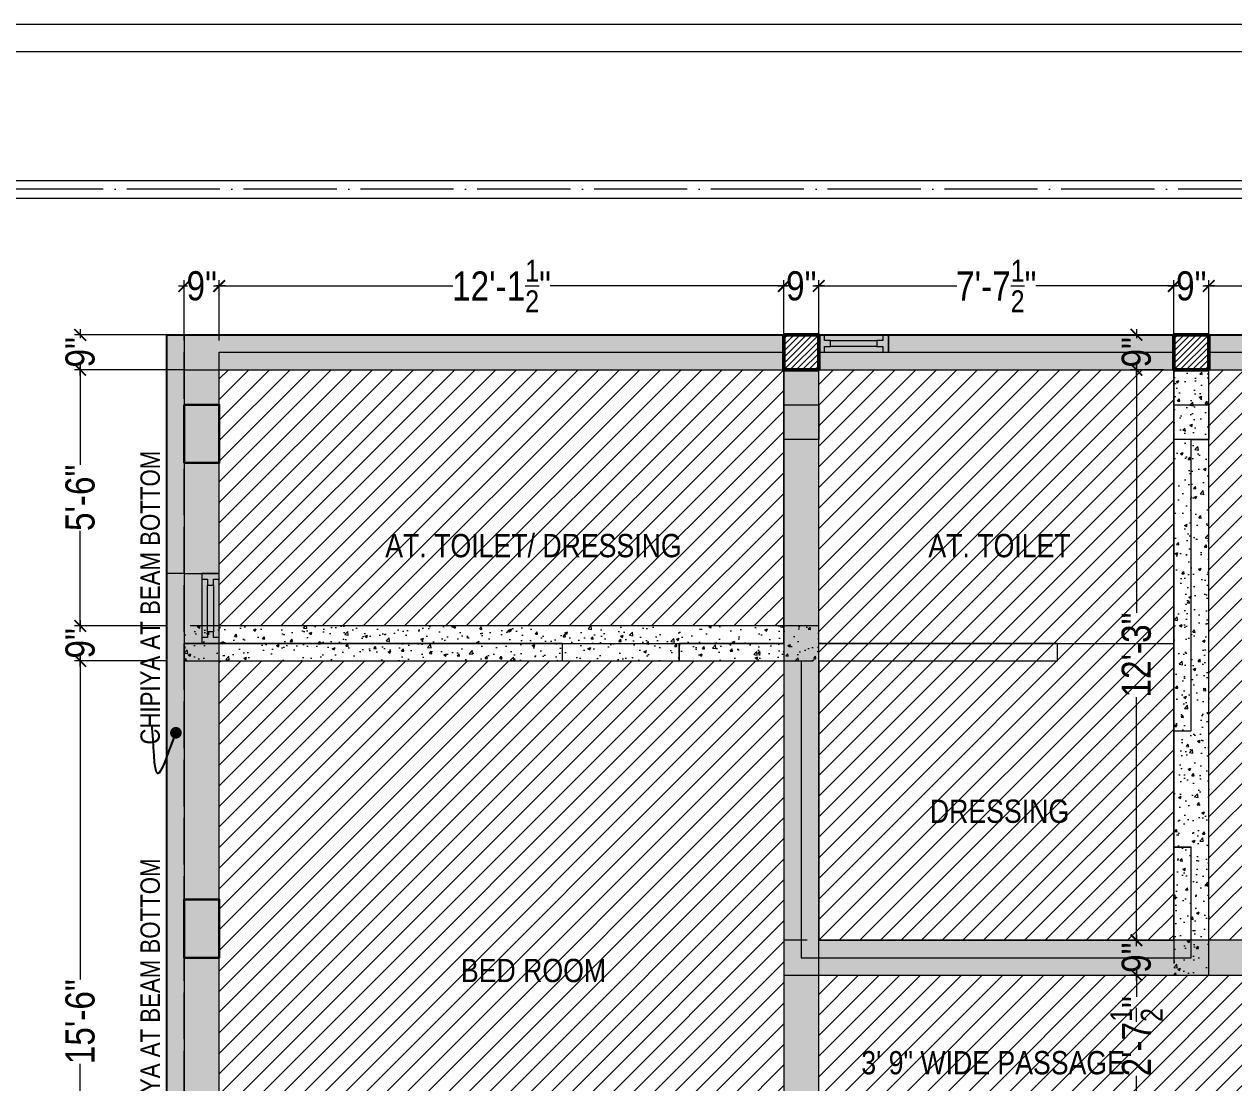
# Model space of a CAD drawing. Header units: millimetres. Extents: x 56222 to 162971, y -175692 to -121287.
# Drawn here: x 158260.8 to 158572.5, y -175070 to -174797.3 of the extents above; entities that cross this region are included whole.
import ezdxf

# ---------------------------------------------------------------- set-up
doc = ezdxf.new("R2010")
doc.units = ezdxf.units.MM
doc.header["$MEASUREMENT"] = 0
doc.header["$PDMODE"] = 35
doc.linetypes.add('ACAD_ISO02W100', pattern=[15, 12, -3])
doc.linetypes.add('ACAD_ISO04W100', pattern=[30, 24, -3, 0, -3])
doc.layers.get('Defpoints').update_dxf_attribs({"color": 220})
for name, color, linetype, lineweight in [('COLUMN', 1, 'Continuous', 30), ('COLUMN ( F C )', 6, 'Continuous', 50), ('COLUMN ( F C ) ~HATCH', 6, 'Continuous', 9), ('FIRST FLOOR', 7, 'Continuous', 9), ('FIRST FLOOR ( DW_RAIL )', 7, 'Continuous', 9), ('FIRST FLOOR ( TEXT )', 7, 'Continuous', 9), ('FIRST FLOOR_( PLine )_', 251, 'Continuous', 30), ('GROUND FLOOR', 7, 'Continuous', 9), ('X_SHEET', 7, 'Continuous', 9), ('XX~SLAB ( BEAM )~ ( DIM )', 7, 'Continuous', 9), ('XX~SLAB ( HATCH )', 7, 'Continuous', 9), ('XX~STR BEAM', 5, 'ACAD_ISO02W100', 9)]:
    doc.layers.add(name, color=color, linetype=linetype, lineweight=lineweight)
doc.layers.add('XX~SLAB ( BEAM )~ ( HATCH )', color=1, linetype='Continuous', lineweight=9, plot=False)
doc.layers.add('XX~SLAB ( HATCH )~ PLINE', color=251, linetype='Continuous', lineweight=9, plot=False)
doc.layers.add('XX~SLAB ( PLINE )', color=251, linetype='Continuous', plot=False)
doc.styles.add('Cn_BT_7½', font='swissc.ttf', dxfattribs={"height": 7.5})
doc.styles.add('KATHA', font='swissc.ttf')
doc.dimstyles.new('Cn_BT_7½', dxfattribs={"dimtxt": 9, "dimasz": 3, "dimexe": 1.5, "dimexo": 0, "dimgap": 0.09, "dimtad": 0, "dimdec": 3, "dimzin": 3, "dimdsep": 46, "dimlunit": 4, "dimtxsty": 'Cn_BT_7½', "dimblk": 'ARCHTICK', "dimcen": 0.09, "dimdle": 1.5, "dimclrd": 251, "dimclre": 251, "dimclrt": 14, "dimadec": 0, "dimazin": 0, "dimtfac": 0.75, "dimtdec": 3, "dimtofl": 0, "dimtmove": 0, "dimatfit": 3, "dimfxl": 0, "dimtolj": 1, "dimtzin": 0, "dimlwd": 15, "dimlwe": 15, "dimarcsym": 0})

# ---------------------------------------------------------------- blocks, each defined once
blk = doc.blocks.new('_ArchTick')
at = {"color": 0, "linetype": 'ByBlock', "const_width": 0.15}
blk.add_lwpolyline([(-0.5, -0.5), (0.5, 0.5)], dxfattribs=at)
blk = doc.blocks.new('*D348')
at = {"layer": 'Defpoints', "color": 0, "transparency": 16777216}
for p in [(158297.57, -174877.31), (158275.25, -174886.31), (158297.57, -174886.31)]:
    blk.add_point(p, dxfattribs=at)
at = {"layer": 'XX~SLAB ( BEAM )~ ( DIM )', "color": 251, "lineweight": 15, "transparency": 16777216}
for p, q in [((158275.25, -174875.81), (158275.25, -174878.15)), ((158297.57, -174877.31), (158273.75, -174877.31)), ((158297.57, -174886.31), (158273.75, -174886.31)), ((158275.25, -174887.81), (158275.25, -174885.46))]:
    blk.add_line(p, q, dxfattribs=at)
at = {"layer": 'XX~SLAB ( BEAM )~ ( DIM )', "color": 251, "lineweight": 15, "transparency": 16777216, "xscale": 3, "yscale": 3, "zscale": 3}
for p, rotation in [((158275.25, -174877.31), 90), ((158275.25, -174886.31), 270)]:
    blk.add_blockref('_ArchTick', p, dxfattribs=dict(at, rotation=rotation))
at = {"layer": 'XX~SLAB ( BEAM )~ ( DIM )', "color": 14, "transparency": 16777216, "insert": (158275.25, -174881.81), "char_height": 7.5, "attachment_point": 5, "rotation": 90, "style": 'Cn_BT_7½'}
blk.add_mtext('\\A1;9"', dxfattribs=at)
blk = doc.blocks.new('*D347')
at = {"layer": 'Defpoints', "color": 0, "transparency": 16777216}
for p in [(158302.07, -174886.31), (158275.25, -174952.31), (158297.57, -174952.31)]:
    blk.add_point(p, dxfattribs=at)
at = {"layer": 'XX~SLAB ( BEAM )~ ( DIM )', "color": 251, "lineweight": 15, "transparency": 16777216}
for p, q in [((158275.25, -174884.81), (158275.25, -174910.77)), ((158302.07, -174886.31), (158273.75, -174886.31)), ((158275.25, -174953.81), (158275.25, -174927.84)), ((158297.57, -174952.31), (158273.75, -174952.31))]:
    blk.add_line(p, q, dxfattribs=at)
at = {"layer": 'XX~SLAB ( BEAM )~ ( DIM )', "color": 251, "lineweight": 15, "transparency": 16777216, "xscale": 3, "yscale": 3, "zscale": 3}
for p, rotation in [((158275.25, -174886.31), 90), ((158275.25, -174952.31), 270)]:
    blk.add_blockref('_ArchTick', p, dxfattribs=dict(at, rotation=rotation))
at = {"layer": 'XX~SLAB ( BEAM )~ ( DIM )', "color": 14, "transparency": 16777216, "insert": (158275.25, -174919.31), "char_height": 7.5, "attachment_point": 5, "rotation": 90, "style": 'Cn_BT_7½'}
blk.add_mtext('\\A1;5\'-6"', dxfattribs=at)
blk = doc.blocks.new('*D346')
at = {"layer": 'Defpoints', "color": 0, "transparency": 16777216}
for p in [(158297.57, -174952.31), (158275.25, -174961.31), (158297.57, -174961.31)]:
    blk.add_point(p, dxfattribs=at)
at = {"layer": 'XX~SLAB ( BEAM )~ ( DIM )', "color": 251, "lineweight": 15, "transparency": 16777216}
for p, q in [((158297.57, -174952.31), (158273.75, -174952.31)), ((158275.25, -174950.81), (158275.25, -174953.15)), ((158297.57, -174961.31), (158273.75, -174961.31)), ((158275.25, -174962.81), (158275.25, -174960.46))]:
    blk.add_line(p, q, dxfattribs=at)
at = {"layer": 'XX~SLAB ( BEAM )~ ( DIM )', "color": 251, "lineweight": 15, "transparency": 16777216, "xscale": 3, "yscale": 3, "zscale": 3}
for p, rotation in [((158275.25, -174952.31), 90), ((158275.25, -174961.31), 270)]:
    blk.add_blockref('_ArchTick', p, dxfattribs=dict(at, rotation=rotation))
at = {"layer": 'XX~SLAB ( BEAM )~ ( DIM )', "color": 14, "transparency": 16777216, "insert": (158275.25, -174956.81), "char_height": 7.5, "attachment_point": 5, "rotation": 90, "style": 'Cn_BT_7½'}
blk.add_mtext('\\A1;9"', dxfattribs=at)
blk = doc.blocks.new('*D345')
at = {"layer": 'Defpoints', "color": 0, "transparency": 16777216}
for p in [(158297.57, -174961.31), (158275.25, -175147.31), (158297.57, -175147.31)]:
    blk.add_point(p, dxfattribs=at)
at = {"layer": 'XX~SLAB ( BEAM )~ ( DIM )', "color": 251, "lineweight": 15, "transparency": 16777216}
for p, q in [((158275.25, -174959.81), (158275.25, -175043.45)), ((158297.57, -174961.31), (158273.75, -174961.31)), ((158275.25, -175148.81), (158275.25, -175065.17)), ((158297.57, -175147.31), (158273.75, -175147.31))]:
    blk.add_line(p, q, dxfattribs=at)
at = {"layer": 'XX~SLAB ( BEAM )~ ( DIM )', "color": 251, "lineweight": 15, "transparency": 16777216, "xscale": 3, "yscale": 3, "zscale": 3}
for p, rotation in [((158275.25, -174961.31), 90), ((158275.25, -175147.31), 270)]:
    blk.add_blockref('_ArchTick', p, dxfattribs=dict(at, rotation=rotation))
at = {"layer": 'XX~SLAB ( BEAM )~ ( DIM )', "color": 14, "transparency": 16777216, "insert": (158275.25, -175054.31), "char_height": 7.5, "attachment_point": 5, "rotation": 90, "style": 'Cn_BT_7½'}
blk.add_mtext('\\A1;15\'-6"', dxfattribs=at)
blk = doc.blocks.new('*D341')
at = {"layer": 'Defpoints', "color": 0, "transparency": 16777216}
for p in [(158311.07, -174864.72), (158302.07, -174877.31), (158311.07, -174877.31)]:
    blk.add_point(p, dxfattribs=at)
at = {"layer": 'XX~SLAB ( BEAM )~ ( DIM )', "color": 251, "lineweight": 15, "transparency": 16777216}
for p, q in [((158302.07, -174877.31), (158302.07, -174863.22)), ((158311.07, -174877.31), (158311.07, -174863.22)), ((158300.57, -174864.72), (158302.91, -174864.72)), ((158312.57, -174864.72), (158310.22, -174864.72))]:
    blk.add_line(p, q, dxfattribs=at)
at = {"layer": 'XX~SLAB ( BEAM )~ ( DIM )', "color": 251, "lineweight": 15, "transparency": 16777216, "xscale": 3, "yscale": 3, "zscale": 3, "rotation": 180}
blk.add_blockref('_ArchTick', (158302.07, -174864.72), dxfattribs=at)
at = {"layer": 'XX~SLAB ( BEAM )~ ( DIM )', "color": 251, "lineweight": 15, "transparency": 16777216, "xscale": 3, "yscale": 3, "zscale": 3}
blk.add_blockref('_ArchTick', (158311.07, -174864.72), dxfattribs=at)
at = {"layer": 'XX~SLAB ( BEAM )~ ( DIM )', "color": 14, "transparency": 16777216, "insert": (158306.57, -174864.72), "char_height": 7.5, "attachment_point": 5, "style": 'Cn_BT_7½'}
blk.add_mtext('\\A1;9"', dxfattribs=at)
blk = doc.blocks.new('*D340')
at = {"layer": 'Defpoints', "color": 0, "transparency": 16777216}
for p in [(158456.57, -174864.72), (158311.07, -174877.31), (158456.57, -174877.31)]:
    blk.add_point(p, dxfattribs=at)
at = {"layer": 'XX~SLAB ( BEAM )~ ( DIM )', "color": 251, "lineweight": 15, "transparency": 16777216}
for p, q in [((158311.07, -174877.31), (158311.07, -174863.22)), ((158456.57, -174877.31), (158456.57, -174863.22)), ((158309.57, -174864.72), (158371.28, -174864.72)), ((158458.07, -174864.72), (158396.35, -174864.72))]:
    blk.add_line(p, q, dxfattribs=at)
at = {"layer": 'XX~SLAB ( BEAM )~ ( DIM )', "color": 251, "lineweight": 15, "transparency": 16777216, "xscale": 3, "yscale": 3, "zscale": 3, "rotation": 180}
blk.add_blockref('_ArchTick', (158311.07, -174864.72), dxfattribs=at)
at = {"layer": 'XX~SLAB ( BEAM )~ ( DIM )', "color": 251, "lineweight": 15, "transparency": 16777216, "xscale": 3, "yscale": 3, "zscale": 3}
blk.add_blockref('_ArchTick', (158456.57, -174864.72), dxfattribs=at)
at = {"layer": 'XX~SLAB ( BEAM )~ ( DIM )', "color": 14, "transparency": 16777216, "insert": (158383.82, -174864.72), "char_height": 7.5, "attachment_point": 5, "style": 'Cn_BT_7½'}
blk.add_mtext('\\A1;12\'-1{\\H0.750000x;\\S1/2;}"', dxfattribs=at)
blk = doc.blocks.new('*D339')
at = {"layer": 'Defpoints', "color": 0, "transparency": 16777216}
for p in [(158465.57, -174864.72), (158456.57, -174877.31), (158465.57, -174877.31)]:
    blk.add_point(p, dxfattribs=at)
at = {"layer": 'XX~SLAB ( BEAM )~ ( DIM )', "color": 251, "lineweight": 15, "transparency": 16777216}
for p, q in [((158456.57, -174877.31), (158456.57, -174863.22)), ((158465.57, -174877.31), (158465.57, -174863.22)), ((158455.07, -174864.72), (158457.41, -174864.72)), ((158467.07, -174864.72), (158464.72, -174864.72))]:
    blk.add_line(p, q, dxfattribs=at)
at = {"layer": 'XX~SLAB ( BEAM )~ ( DIM )', "color": 251, "lineweight": 15, "transparency": 16777216, "xscale": 3, "yscale": 3, "zscale": 3, "rotation": 180}
blk.add_blockref('_ArchTick', (158456.57, -174864.72), dxfattribs=at)
at = {"layer": 'XX~SLAB ( BEAM )~ ( DIM )', "color": 251, "lineweight": 15, "transparency": 16777216, "xscale": 3, "yscale": 3, "zscale": 3}
blk.add_blockref('_ArchTick', (158465.57, -174864.72), dxfattribs=at)
at = {"layer": 'XX~SLAB ( BEAM )~ ( DIM )', "color": 14, "transparency": 16777216, "insert": (158461.07, -174864.72), "char_height": 7.5, "attachment_point": 5, "style": 'Cn_BT_7½'}
blk.add_mtext('\\A1;9"', dxfattribs=at)
blk = doc.blocks.new('*D338')
at = {"layer": 'Defpoints', "color": 0, "transparency": 16777216}
for p in [(158557.07, -174864.72), (158465.57, -174877.31), (158557.07, -174877.31)]:
    blk.add_point(p, dxfattribs=at)
at = {"layer": 'XX~SLAB ( BEAM )~ ( DIM )', "color": 251, "lineweight": 15, "transparency": 16777216}
for p, q in [((158465.57, -174877.31), (158465.57, -174863.22)), ((158557.07, -174877.31), (158557.07, -174863.22)), ((158464.07, -174864.72), (158501.12, -174864.72)), ((158558.57, -174864.72), (158521.52, -174864.72))]:
    blk.add_line(p, q, dxfattribs=at)
at = {"layer": 'XX~SLAB ( BEAM )~ ( DIM )', "color": 251, "lineweight": 15, "transparency": 16777216, "xscale": 3, "yscale": 3, "zscale": 3, "rotation": 180}
blk.add_blockref('_ArchTick', (158465.57, -174864.72), dxfattribs=at)
at = {"layer": 'XX~SLAB ( BEAM )~ ( DIM )', "color": 251, "lineweight": 15, "transparency": 16777216, "xscale": 3, "yscale": 3, "zscale": 3}
blk.add_blockref('_ArchTick', (158557.07, -174864.72), dxfattribs=at)
at = {"layer": 'XX~SLAB ( BEAM )~ ( DIM )', "color": 14, "transparency": 16777216, "insert": (158511.32, -174864.72), "char_height": 7.5, "attachment_point": 5, "style": 'Cn_BT_7½'}
blk.add_mtext('\\A1;7\'-7{\\H0.750000x;\\S1/2;}"', dxfattribs=at)
blk = doc.blocks.new('*D337')
at = {"layer": 'Defpoints', "color": 0, "transparency": 16777216}
for p in [(158566.07, -174864.72), (158557.07, -174877.31), (158566.07, -174877.31)]:
    blk.add_point(p, dxfattribs=at)
at = {"layer": 'XX~SLAB ( BEAM )~ ( DIM )', "color": 251, "lineweight": 15, "transparency": 16777216}
for p, q in [((158557.07, -174877.31), (158557.07, -174863.22)), ((158566.07, -174877.31), (158566.07, -174863.22)), ((158555.57, -174864.72), (158557.91, -174864.72)), ((158567.57, -174864.72), (158565.22, -174864.72))]:
    blk.add_line(p, q, dxfattribs=at)
at = {"layer": 'XX~SLAB ( BEAM )~ ( DIM )', "color": 251, "lineweight": 15, "transparency": 16777216, "xscale": 3, "yscale": 3, "zscale": 3, "rotation": 180}
blk.add_blockref('_ArchTick', (158557.07, -174864.72), dxfattribs=at)
at = {"layer": 'XX~SLAB ( BEAM )~ ( DIM )', "color": 251, "lineweight": 15, "transparency": 16777216, "xscale": 3, "yscale": 3, "zscale": 3}
blk.add_blockref('_ArchTick', (158566.07, -174864.72), dxfattribs=at)
at = {"layer": 'XX~SLAB ( BEAM )~ ( DIM )', "color": 14, "transparency": 16777216, "insert": (158561.57, -174864.72), "char_height": 7.5, "attachment_point": 5, "style": 'Cn_BT_7½'}
blk.add_mtext('\\A1;9"', dxfattribs=at)
blk = doc.blocks.new('*D336')
at = {"layer": 'Defpoints', "color": 0, "transparency": 16777216}
for p in [(158693.57, -174864.72), (158566.07, -174877.31), (158693.57, -174877.31)]:
    blk.add_point(p, dxfattribs=at)
at = {"layer": 'XX~SLAB ( BEAM )~ ( DIM )', "color": 251, "lineweight": 15, "transparency": 16777216}
for p, q in [((158566.07, -174877.31), (158566.07, -174863.22)), ((158693.57, -174877.31), (158693.57, -174863.22)), ((158564.57, -174864.72), (158617.28, -174864.72)), ((158695.07, -174864.72), (158642.35, -174864.72))]:
    blk.add_line(p, q, dxfattribs=at)
at = {"layer": 'XX~SLAB ( BEAM )~ ( DIM )', "color": 251, "lineweight": 15, "transparency": 16777216, "xscale": 3, "yscale": 3, "zscale": 3, "rotation": 180}
blk.add_blockref('_ArchTick', (158566.07, -174864.72), dxfattribs=at)
at = {"layer": 'XX~SLAB ( BEAM )~ ( DIM )', "color": 251, "lineweight": 15, "transparency": 16777216, "xscale": 3, "yscale": 3, "zscale": 3}
blk.add_blockref('_ArchTick', (158693.57, -174864.72), dxfattribs=at)
at = {"layer": 'XX~SLAB ( BEAM )~ ( DIM )', "color": 14, "transparency": 16777216, "insert": (158629.82, -174864.72), "char_height": 7.5, "attachment_point": 5, "style": 'Cn_BT_7½'}
blk.add_mtext('\\A1;10\'-7{\\H0.750000x;\\S1/2;}"', dxfattribs=at)
blk = doc.blocks.new('*D320')
at = {"layer": 'Defpoints', "color": 0, "transparency": 16777216}
for p in [(158554.48, -174877.31), (158547.44, -174886.31), (158554.48, -174886.31)]:
    blk.add_point(p, dxfattribs=at)
at = {"layer": 'XX~SLAB ( BEAM )~ ( DIM )', "color": 251, "lineweight": 15, "transparency": 16777216}
for p, q in [((158547.44, -174875.81), (158547.44, -174878.15)), ((158554.48, -174877.31), (158545.94, -174877.31)), ((158554.48, -174886.31), (158545.94, -174886.31)), ((158547.44, -174887.81), (158547.44, -174885.46))]:
    blk.add_line(p, q, dxfattribs=at)
at = {"layer": 'XX~SLAB ( BEAM )~ ( DIM )', "color": 251, "lineweight": 15, "transparency": 16777216, "xscale": 3, "yscale": 3, "zscale": 3}
for p, rotation in [((158547.44, -174877.31), 90), ((158547.44, -174886.31), 270)]:
    blk.add_blockref('_ArchTick', p, dxfattribs=dict(at, rotation=rotation))
at = {"layer": 'XX~SLAB ( BEAM )~ ( DIM )', "color": 14, "transparency": 16777216, "insert": (158547.44, -174881.81), "char_height": 7.5, "attachment_point": 5, "rotation": 90, "style": 'Cn_BT_7½'}
blk.add_mtext('\\A1;9"', dxfattribs=at)
blk = doc.blocks.new('*D319')
at = {"layer": 'Defpoints', "color": 0, "transparency": 16777216}
for p in [(158554.48, -174886.31), (158547.44, -175033.31), (158550.71, -175033.31)]:
    blk.add_point(p, dxfattribs=at)
at = {"layer": 'XX~SLAB ( BEAM )~ ( DIM )', "color": 251, "lineweight": 15, "transparency": 16777216}
for p, q in [((158547.44, -174884.81), (158547.44, -174948.95)), ((158554.48, -174886.31), (158545.94, -174886.31)), ((158547.44, -175034.81), (158547.44, -174970.67)), ((158550.71, -175033.31), (158545.94, -175033.31))]:
    blk.add_line(p, q, dxfattribs=at)
at = {"layer": 'XX~SLAB ( BEAM )~ ( DIM )', "color": 251, "lineweight": 15, "transparency": 16777216, "xscale": 3, "yscale": 3, "zscale": 3}
for p, rotation in [((158547.44, -174886.31), 90), ((158547.44, -175033.31), 270)]:
    blk.add_blockref('_ArchTick', p, dxfattribs=dict(at, rotation=rotation))
at = {"layer": 'XX~SLAB ( BEAM )~ ( DIM )', "color": 14, "transparency": 16777216, "insert": (158547.44, -174959.81), "char_height": 7.5, "attachment_point": 5, "rotation": 90, "style": 'Cn_BT_7½'}
blk.add_mtext('\\A1;12\'-3"', dxfattribs=at)
blk = doc.blocks.new('*D318')
at = {"layer": 'Defpoints', "color": 0, "transparency": 16777216}
for p in [(158550.71, -175033.31), (158547.44, -175042.31), (158550.71, -175042.31)]:
    blk.add_point(p, dxfattribs=at)
at = {"layer": 'XX~SLAB ( BEAM )~ ( DIM )', "color": 251, "lineweight": 15, "transparency": 16777216}
for p, q in [((158550.71, -175033.31), (158545.94, -175033.31)), ((158547.44, -175031.81), (158547.44, -175034.15)), ((158550.71, -175042.31), (158545.94, -175042.31)), ((158547.44, -175043.81), (158547.44, -175041.46))]:
    blk.add_line(p, q, dxfattribs=at)
at = {"layer": 'XX~SLAB ( BEAM )~ ( DIM )', "color": 251, "lineweight": 15, "transparency": 16777216, "xscale": 3, "yscale": 3, "zscale": 3}
for p, rotation in [((158547.44, -175033.31), 90), ((158547.44, -175042.31), 270)]:
    blk.add_blockref('_ArchTick', p, dxfattribs=dict(at, rotation=rotation))
at = {"layer": 'XX~SLAB ( BEAM )~ ( DIM )', "color": 14, "transparency": 16777216, "insert": (158547.44, -175037.81), "char_height": 7.5, "attachment_point": 5, "rotation": 90, "style": 'Cn_BT_7½'}
blk.add_mtext('\\A1;9"', dxfattribs=at)
blk = doc.blocks.new('*D317')
at = {"layer": 'Defpoints', "color": 0, "transparency": 16777216}
for p in [(158550.71, -175042.31), (158547.44, -175073.81), (158550.71, -175073.81)]:
    blk.add_point(p, dxfattribs=at)
at = {"layer": 'XX~SLAB ( BEAM )~ ( DIM )', "color": 251, "lineweight": 15, "transparency": 16777216}
for p, q in [((158547.44, -175040.81), (158547.44, -175047.87)), ((158550.71, -175042.31), (158545.94, -175042.31)), ((158547.44, -175075.31), (158547.44, -175068.24)), ((158550.71, -175073.81), (158545.94, -175073.81))]:
    blk.add_line(p, q, dxfattribs=at)
at = {"layer": 'XX~SLAB ( BEAM )~ ( DIM )', "color": 251, "lineweight": 15, "transparency": 16777216, "xscale": 3, "yscale": 3, "zscale": 3}
for p, rotation in [((158547.44, -175042.31), 90), ((158547.44, -175073.81), 270)]:
    blk.add_blockref('_ArchTick', p, dxfattribs=dict(at, rotation=rotation))
at = {"layer": 'XX~SLAB ( BEAM )~ ( DIM )', "color": 14, "transparency": 16777216, "insert": (158547.44, -175058.06), "char_height": 7.5, "attachment_point": 5, "rotation": 90, "style": 'Cn_BT_7½'}
blk.add_mtext('\\A1;2\'-7{\\H0.750000x;\\S1/2;}"', dxfattribs=at)

msp = doc.modelspace()

# ---------------------------------------------------------------- hatches: boundary and pattern name
at = {"layer": 'COLUMN ( F C ) ~HATCH'}
h = msp.add_hatch(dxfattribs=at)
h.set_pattern_fill('ANSI31', color=256, scale=9, style=0)
h.set_pattern_definition([(45, (158456.567, -174886.3053), (-0.7955, 0.7955), [])])
h.paths.add_polyline_path([(158456.56697, -174877.30534), (158465.56697, -174877.30534), (158465.56697, -174886.30534), (158456.56697, -174886.30534)])
h = msp.add_hatch(dxfattribs=at)
h.set_pattern_fill('ANSI31', color=256, scale=9, style=0)
h.set_pattern_definition([(45, (158557.067, -174886.3053), (-0.7955, 0.7955), [])])
h.paths.add_polyline_path([(158557.06697, -174877.30534), (158566.06697, -174877.30534), (158566.06697, -174886.30534), (158557.06697, -174886.30534)])
at = {"layer": 'XX~SLAB ( BEAM )~ ( HATCH )'}
h = msp.add_hatch(dxfattribs=at)
h.set_pattern_fill('AR-CONC', color=5, style=0)
h.set_pattern_definition([(50, (158297.567, -175223.8053), (7.1726, -0.62752), [0.75, -8.25]), (355, (158297.567, -175223.805), (-1.38751, 7.52192), [0.6, -6.6]), (100.4514, (158298.165, -175223.8576), (5.7851, 6.8944), [0.6374, -7.01142]), (46.1842, (158297.567, -175221.805), (10.6724, -1.6552), [1.125, -12.375]), (96.6356, (158298.456, -175221.943), (9.34663, 9.74118), [0.9561, -10.51713]), (351.1842, (158297.567, -175221.805), (9.34662, 9.7412), [0.9, -9.9]), (21, (158298.567, -175222.3053), (5.96907, -4.02619), [0.75, -8.25]), (326, (158298.567, -175222.305), (2.43315, 7.2515), [0.6, -6.6]), (71.4514, (158299.0644, -175222.641), (8.40223, 3.2253), [0.6374, -7.01142]), (37.5, (158297.567, -175223.8053), (0.121599, 3.328939), [0, -6.52, 0, -6.7, 0, -6.625]), (7.5, (158297.567, -175223.8053), (2.630695, 3.944117), [0, -3.82, 0, -6.37, 0, -2.525]), (327.5, (158295.337, -175223.8053), (5.338224, -0.225549), [0, -2.5, 0, -7.8, 0, -10.35]), (317.5, (158294.337, -175223.8053), (5.83186, 1.00105), [0, -3.25, 0, -5.18, 0, -7.35])])
h.paths.add_polyline_path([(158297.56697, -175223.80534), (158302.06697, -175223.80534), (158302.06697, -174877.30534), (158297.56697, -174877.30534)])
h = msp.add_hatch(dxfattribs=at)
h.set_pattern_fill('AR-CONC', color=256, style=0)
h.set_pattern_definition([(50, (158302.067, -175223.8053), (7.1726, -0.62752), [0.75, -8.25]), (355, (158302.067, -175223.805), (-1.38751, 7.52192), [0.6, -6.6]), (100.4514, (158302.665, -175223.8576), (5.7851, 6.8944), [0.6374, -7.01142]), (46.1842, (158302.067, -175221.805), (10.6724, -1.6552), [1.125, -12.375]), (96.6356, (158302.956, -175221.943), (9.34663, 9.74118), [0.9561, -10.51713]), (351.1842, (158302.067, -175221.805), (9.34662, 9.7412), [0.9, -9.9]), (21, (158303.067, -175222.3053), (5.96907, -4.02619), [0.75, -8.25]), (326, (158303.067, -175222.305), (2.43315, 7.2515), [0.6, -6.6]), (71.4514, (158303.5644, -175222.641), (8.40223, 3.2253), [0.6374, -7.01142]), (37.5, (158302.067, -175223.8053), (0.121599, 3.328939), [0, -6.52, 0, -6.7, 0, -6.625]), (7.5, (158302.067, -175223.8053), (2.630695, 3.944117), [0, -3.82, 0, -6.37, 0, -2.525]), (327.5, (158299.837, -175223.8053), (5.338224, -0.225549), [0, -2.5, 0, -7.8, 0, -10.35]), (317.5, (158298.837, -175223.8053), (5.83186, 1.00105), [0, -3.25, 0, -5.18, 0, -7.35])])
h.paths.add_polyline_path([(158302.06697, -175223.80534), (158311.06697, -175223.80534), (158311.06697, -174877.30534), (158302.06697, -174877.30534)])
h = msp.add_hatch(dxfattribs=at)
h.set_pattern_fill('AR-CONC', color=256, style=0)
h.set_pattern_definition([(50, (158302.067, -174886.3053), (7.1726, -0.62752), [0.75, -8.25]), (355, (158302.067, -174886.305), (-1.38751, 7.52192), [0.6, -6.6]), (100.4514, (158302.665, -174886.3576), (5.78509, 6.8944), [0.6374, -7.01142]), (46.1842, (158302.067, -174884.305), (10.67241, -1.65519), [1.125, -12.375]), (96.6356, (158302.956, -174884.443), (9.34663, 9.74118), [0.9561, -10.51713]), (351.1842, (158302.067, -174884.305), (9.34662, 9.7412), [0.9, -9.9]), (21, (158303.067, -174884.8053), (5.96907, -4.02619), [0.75, -8.25]), (326, (158303.067, -174884.805), (2.43315, 7.2515), [0.6, -6.6]), (71.4514, (158303.5644, -174885.141), (8.40223, 3.2253), [0.6374, -7.01142]), (37.5, (158302.067, -174886.3053), (0.121599, 3.328939), [0, -6.52, 0, -6.7, 0, -6.625]), (7.5, (158302.067, -174886.3053), (2.630695, 3.944117), [0, -3.82, 0, -6.37, 0, -2.525]), (327.5, (158299.837, -174886.3053), (5.338224, -0.225549), [0, -2.5, 0, -7.8, 0, -10.35]), (317.5, (158298.837, -174886.3053), (5.83186, 1.00105), [0, -3.25, 0, -5.18, 0, -7.35])])
h.paths.add_polyline_path([(158302.06697, -174877.30534), (158302.06697, -174886.30534), (158702.56695, -174886.30534), (158702.56695, -174877.30534)])
h.paths.add_polyline_path([(158456.56697, -174877.30534), (158465.56697, -174877.30534), (158465.56697, -174886.30534), (158456.56697, -174886.30534)])
h.paths.add_polyline_path([(158557.06697, -174877.30534), (158566.06697, -174877.30534), (158566.06697, -174886.30534), (158557.06697, -174886.30534)])
h = msp.add_hatch(dxfattribs=at)
h.set_pattern_fill('AR-CONC', color=256, style=0)
h.set_pattern_definition([(50, (158456.567, -175223.8053), (7.1726, -0.62752), [0.75, -8.25]), (355, (158456.567, -175223.805), (-1.38751, 7.52192), [0.6, -6.6]), (100.4514, (158457.165, -175223.8576), (5.7851, 6.8944), [0.6374, -7.01142]), (46.1842, (158456.567, -175221.805), (10.6724, -1.6552), [1.125, -12.375]), (96.6356, (158457.456, -175221.943), (9.34663, 9.74118), [0.9561, -10.51713]), (351.1842, (158456.567, -175221.805), (9.34662, 9.7412), [0.9, -9.9]), (21, (158457.567, -175222.3053), (5.96907, -4.02619), [0.75, -8.25]), (326, (158457.567, -175222.305), (2.43315, 7.2515), [0.6, -6.6]), (71.4514, (158458.0644, -175222.641), (8.40223, 3.2253), [0.6374, -7.01142]), (37.5, (158456.567, -175223.8053), (0.121599, 3.328939), [0, -6.52, 0, -6.7, 0, -6.625]), (7.5, (158456.567, -175223.8053), (2.630695, 3.944117), [0, -3.82, 0, -6.37, 0, -2.525]), (327.5, (158454.337, -175223.8053), (5.338224, -0.225549), [0, -2.5, 0, -7.8, 0, -10.35]), (317.5, (158453.337, -175223.8053), (5.83186, 1.00105), [0, -3.25, 0, -5.18, 0, -7.35])])
h.paths.add_polyline_path([(158456.56697, -175223.80534), (158465.56697, -175223.80534), (158465.56697, -174877.30534), (158456.56697, -174877.30534)])
h.paths.add_polyline_path([(158456.56697, -174877.30534), (158465.56697, -174877.30534), (158465.56697, -174886.30534), (158456.56697, -174886.30534)])
h = msp.add_hatch(dxfattribs=at)
h.set_pattern_fill('AR-CONC', color=256, style=0)
h.set_pattern_definition([(50, (158557.067, -175042.3053), (7.1726, -0.62752), [0.75, -8.25]), (355, (158557.067, -175042.305), (-1.3875, 7.52192), [0.6, -6.6]), (100.4514, (158557.665, -175042.3576), (5.7851, 6.8944), [0.6374, -7.01142]), (46.184, (158557.067, -175040.305), (10.6724, -1.6552), [1.125, -12.375]), (96.6356, (158557.956, -175040.443), (9.3466, 9.7412), [0.9561, -10.5171]), (351.184, (158557.067, -175040.305), (9.3466, 9.7412), [0.9, -9.9]), (21, (158558.067, -175040.8053), (5.96907, -4.02619), [0.75, -8.25]), (326, (158558.067, -175040.805), (2.43315, 7.2515), [0.6, -6.6]), (71.4514, (158558.5644, -175041.141), (8.40223, 3.2253), [0.6374, -7.01142]), (37.5, (158557.067, -175042.3053), (0.1216, 3.32894), [0, -6.52, 0, -6.7, 0, -6.625]), (7.5, (158557.067, -175042.3053), (2.630695, 3.94412), [0, -3.82, 0, -6.37, 0, -2.525]), (327.5, (158554.837, -175042.3053), (5.338224, -0.22555), [0, -2.5, 0, -7.8, 0, -10.35]), (317.5, (158553.837, -175042.3053), (5.83186, 1.00105), [0, -3.25, 0, -5.18, 0, -7.35])])
h.paths.add_polyline_path([(158557.06697, -175042.30534), (158566.06697, -175042.30534), (158566.06697, -174877.30534), (158557.06697, -174877.30534)])
h.paths.add_polyline_path([(158557.06697, -174877.30534), (158566.06697, -174877.30534), (158566.06697, -174886.30534), (158557.06697, -174886.30534)])
h = msp.add_hatch(dxfattribs=at)
h.set_pattern_fill('AR-CONC', color=256, style=0)
h.set_pattern_definition([(50, (158302.067, -174961.3053), (7.1726, -0.62752), [0.75, -8.25]), (355, (158302.067, -174961.305), (-1.3875, 7.52192), [0.6, -6.6]), (100.4514, (158302.665, -174961.3576), (5.7851, 6.8944), [0.6374, -7.01142]), (46.184, (158302.067, -174959.305), (10.6724, -1.6552), [1.125, -12.375]), (96.6356, (158302.956, -174959.443), (9.3466, 9.7412), [0.9561, -10.5171]), (351.184, (158302.067, -174959.305), (9.3466, 9.7412), [0.9, -9.9]), (21, (158303.067, -174959.8053), (5.96907, -4.02619), [0.75, -8.25]), (326, (158303.067, -174959.805), (2.43315, 7.2515), [0.6, -6.6]), (71.4514, (158303.5644, -174960.141), (8.40223, 3.2253), [0.6374, -7.01142]), (37.5, (158302.067, -174961.3053), (0.1216, 3.32894), [0, -6.52, 0, -6.7, 0, -6.625]), (7.5, (158302.067, -174961.3053), (2.630695, 3.94412), [0, -3.82, 0, -6.37, 0, -2.525]), (327.5, (158299.837, -174961.3053), (5.338224, -0.22555), [0, -2.5, 0, -7.8, 0, -10.35]), (317.5, (158298.837, -174961.3053), (5.83186, 1.00105), [0, -3.25, 0, -5.18, 0, -7.35])])
h.paths.add_polyline_path([(158302.06697, -174952.30534), (158302.06697, -174961.30534), (158465.56697, -174961.30534), (158465.56697, -174952.30534)])
h = msp.add_hatch(dxfattribs=at)
h.set_pattern_fill('AR-CONC', color=256, style=0)
h.set_pattern_definition([(50, (158456.567, -175042.3053), (7.1726, -0.62752), [0.75, -8.25]), (355, (158456.567, -175042.305), (-1.38751, 7.52192), [0.6, -6.6]), (100.4514, (158457.165, -175042.3576), (5.7851, 6.8944), [0.6374, -7.01142]), (46.184, (158456.567, -175040.305), (10.6724, -1.6552), [1.125, -12.375]), (96.6356, (158457.456, -175040.443), (9.34663, 9.7412), [0.9561, -10.51713]), (351.184, (158456.567, -175040.305), (9.3466, 9.7412), [0.9, -9.9]), (21, (158457.567, -175040.8053), (5.96907, -4.02619), [0.75, -8.25]), (326, (158457.567, -175040.805), (2.43315, 7.2515), [0.6, -6.6]), (71.4514, (158458.0644, -175041.141), (8.40223, 3.2253), [0.6374, -7.01142]), (37.5, (158456.567, -175042.3053), (0.121599, 3.328939), [0, -6.52, 0, -6.7, 0, -6.625]), (7.5, (158456.567, -175042.3053), (2.630695, 3.944117), [0, -3.82, 0, -6.37, 0, -2.525]), (327.5, (158454.337, -175042.3053), (5.338224, -0.22555), [0, -2.5, 0, -7.8, 0, -10.35]), (317.5, (158453.337, -175042.3053), (5.83186, 1.00105), [0, -3.25, 0, -5.18, 0, -7.35])])
h.paths.add_polyline_path([(158456.56697, -175033.30534), (158456.56697, -175042.30534), (158702.56695, -175042.30534), (158702.56695, -175033.30534)])
at = {"layer": 'XX~SLAB ( HATCH )'}
h = msp.add_hatch(dxfattribs=at)
h.set_pattern_fill('ANSI31', color=256, scale=30, style=0)
h.set_pattern_definition([(45, (158311.067, -174952.3053), (-2.65165, 2.65165), [])])
h.paths.add_polyline_path([(158311.06697, -174886.30534), (158456.56697, -174886.30534), (158456.56697, -174952.30534), (158311.06697, -174952.30534)])
h = msp.add_hatch(dxfattribs=at)
h.set_pattern_fill('ANSI31', color=256, scale=30, style=0)
h.set_pattern_definition([(45, (158465.567, -175033.3053), (-2.65165, 2.65165), [])])
h.paths.add_polyline_path([(158465.56697, -174886.30534), (158557.06697, -174886.30534), (158557.06697, -175033.30534), (158465.56697, -175033.30534)])
h = msp.add_hatch(dxfattribs=at)
h.set_pattern_fill('ANSI31', color=256, scale=30, style=0)
h.set_pattern_definition([(45, (158566.067, -175033.3053), (-2.65165, 2.65165), [])])
h.paths.add_polyline_path([(158566.06697, -174886.30534), (158693.56697, -174886.30534), (158693.56697, -175033.30534), (158566.06697, -175033.30534)])
h = msp.add_hatch(dxfattribs=at)
h.set_pattern_fill('ANSI31', color=256, scale=30, style=0)
h.set_pattern_definition([(45, (158311.067, -175147.3053), (-2.65165, 2.65165), [])])
h.paths.add_polyline_path([(158311.06697, -174961.30534), (158456.56697, -174961.30534), (158456.56697, -175147.30534), (158311.06697, -175147.30534)])
h = msp.add_hatch(dxfattribs=at)
h.set_pattern_fill('ANSI31', color=256, scale=30, style=0)
h.set_pattern_definition([(45, (158465.567, -175073.8053), (-2.65165, 2.65165), [])])
h.paths.add_polyline_path([(158465.56697, -175042.30534), (158603.56695, -175042.30534), (158603.56695, -175073.80534), (158465.56697, -175073.80534)])

# ---------------------------------------------------------------- linework, layer by layer
at = {"layer": 'COLUMN'}
for points in [[(158302.06697, -174895.30534), (158311.06697, -174895.30534), (158311.06697, -174910.30534), (158302.06697, -174910.30534)], [(158302.06697, -175022.80534), (158311.06697, -175022.80534), (158311.06697, -175037.80534), (158302.06697, -175037.80534)]]:
    msp.add_lwpolyline(points, close=True, dxfattribs=at)
at = {"layer": 'COLUMN', "lineweight": 9}
for points in [[(158456.56697, -174895.30534), (158465.56697, -174895.30534), (158465.56697, -174904.30534), (158456.56697, -174904.30534)], [(158557.06697, -174895.30534), (158566.06697, -174895.30534), (158566.06697, -174904.30534), (158557.06697, -174904.30534)]]:
    msp.add_lwpolyline(points, close=True, dxfattribs=at)
at = {"layer": 'COLUMN ( F C )'}
for points in [[(158456.56697, -174877.30534), (158465.56697, -174877.30534), (158465.56697, -174886.30534), (158456.56697, -174886.30534)], [(158557.06697, -174877.30534), (158566.06697, -174877.30534), (158566.06697, -174886.30534), (158557.06697, -174886.30534)]]:
    msp.add_lwpolyline(points, close=True, dxfattribs=at)
at = {"layer": 'FIRST FLOOR'}
for p, q in [((158302.06697, -174877.30534), (158302.06697, -175187.80534)), ((158302.06697, -174877.30534), (158702.56697, -174877.30534)), ((158465.56697, -174956.80534), (158465.56697, -174877.30534)), ((158483.56697, -174881.80534), (158483.56697, -174877.30534)), ((158311.06697, -174956.80534), (158311.06697, -174881.80534)), ((158311.06697, -174881.80534), (158456.56697, -174881.80534)), ((158456.56697, -174956.80534), (158456.56697, -174881.80534)), ((158465.56697, -174881.80534), (158557.06697, -174881.80534)), ((158557.06697, -175033.30534), (158557.06697, -174881.80534)), ((158566.06697, -174881.80534), (158693.56697, -174881.80534)), ((158566.06697, -174904.30534), (158566.06697, -174881.80534)), ((158561.56697, -174979.30534), (158561.56697, -174904.30534)), ((158302.06697, -174938.80534), (158311.06697, -174938.80534)), ((158302.06697, -174956.80534), (158456.56697, -174956.80534)), ((158399.56697, -174961.30534), (158399.56697, -174956.80534)), ((158429.56697, -174961.30534), (158429.56697, -174956.80534)), ((158465.56697, -174956.80534), (158557.06697, -174956.80534)), ((158527.06697, -174961.30534), (158527.06697, -174956.80534)), ((158311.06697, -175147.30534), (158311.06697, -174961.30534)), ((158311.06697, -174961.30534), (158399.56697, -174961.30534)), ((158429.56697, -174961.30534), (158461.06697, -174961.30534)), ((158461.06697, -174961.30534), (158461.06697, -175037.80534)), ((158465.56697, -174961.30534), (158527.06697, -174961.30534)), ((158465.56697, -174961.30534), (158465.56697, -175033.30534)), ((158557.06697, -174979.30534), (158561.56697, -174979.30534)), ((158557.06697, -175009.30534), (158561.56697, -175009.30534)), ((158561.56697, -175037.80534), (158561.56697, -175009.30534)), ((158465.56697, -175033.30534), (158557.06697, -175033.30534)), ((158461.06697, -175037.80534), (158561.56697, -175037.80534))]:
    msp.add_line(p, q, dxfattribs=at)
msp.add_lwpolyline([(158297.56697, -174877.30534), (158302.06697, -174877.30534), (158302.06697, -174938.80534), (158297.56697, -174938.80534)], close=True, dxfattribs=at)
at = {"layer": 'FIRST FLOOR', "ltscale": 0.7}
msp.add_lwpolyline([(158465.56697, -175187.80534), (158465.56697, -175223.80534), (158297.56697, -175223.80534), (158297.56697, -174877.30534), (158302.06697, -174877.30534)], dxfattribs=at)
at = {"layer": 'FIRST FLOOR ( DW_RAIL )'}
for points in [[(158483.56697, -174877.30534), (158482.06697, -174877.30534), (158482.06697, -174878.80534), (158480.56697, -174878.80534), (158480.56697, -174880.30534), (158468.56697, -174880.30534), (158468.56697, -174878.80534), (158467.06697, -174878.80534), (158467.06697, -174877.30534), (158465.56697, -174877.30534), (158465.56697, -174881.80534), (158467.06697, -174881.80534), (158467.06697, -174880.30534), (158468.56697, -174880.30534), (158468.56697, -174878.80534), (158480.56697, -174878.80534), (158480.56697, -174880.30534), (158482.06697, -174880.30534), (158482.06697, -174881.80534), (158483.56697, -174881.80534), (158483.56697, -174877.30534), (158465.56697, -174877.30534), (158465.56697, -174881.80534), (158483.56697, -174881.80534)], [(158306.56697, -174938.80534), (158306.56697, -174940.30534), (158308.06697, -174940.30534), (158308.06697, -174941.80534), (158309.56697, -174941.80534), (158309.56697, -174953.80534), (158308.06697, -174953.80534), (158308.06697, -174955.30534), (158306.56697, -174955.30534), (158306.56697, -174956.80534), (158311.06697, -174956.80534), (158311.06697, -174955.30534), (158309.56697, -174955.30534), (158309.56697, -174953.80534), (158308.06697, -174953.80534), (158308.06697, -174941.80534), (158309.56697, -174941.80534), (158309.56697, -174940.30534), (158311.06697, -174940.30534), (158311.06697, -174938.80534), (158306.56697, -174938.80534), (158306.56697, -174956.80534), (158311.06697, -174956.80534), (158311.06697, -174938.80534)]]:
    msp.add_lwpolyline(points, close=True, dxfattribs=at)
at = {"layer": 'FIRST FLOOR_( PLine )_', "lineweight": 9}
for p, q in [((158465.56697, -174877.30534), (158302.06697, -174877.30534)), ((158302.06697, -174877.30534), (158302.06697, -174938.80534)), ((158465.56697, -174956.80534), (158465.56697, -174877.30534)), ((158311.06697, -174881.80534), (158456.56697, -174881.80534)), ((158311.06697, -174938.80534), (158311.06697, -174881.80534)), ((158456.56697, -174881.80534), (158456.56697, -174956.80534)), ((158302.06697, -174938.80534), (158311.06697, -174938.80534)), ((158456.56697, -174956.80534), (158429.56697, -174956.80534)), ((158429.56697, -174956.80534), (158429.56697, -174961.30534)), ((158527.06697, -174956.80534), (158465.56697, -174956.80534)), ((158527.06697, -174961.30534), (158527.06697, -174956.80534)), ((158429.56697, -174961.30534), (158461.06697, -174961.30534)), ((158461.06697, -174961.30534), (158461.06697, -175037.80534)), ((158465.56697, -175033.30534), (158465.56697, -174961.30534)), ((158465.56697, -174961.30534), (158527.06697, -174961.30534)), ((158561.56697, -175009.30534), (158557.06697, -175009.30534)), ((158557.06697, -175009.30534), (158557.06697, -175033.30534)), ((158561.56697, -175037.80534), (158561.56697, -175009.30534)), ((158557.06697, -175033.30534), (158465.56697, -175033.30534)), ((158461.06697, -175037.80534), (158561.56697, -175037.80534))]:
    msp.add_line(p, q, dxfattribs=at)
for points in [[(158566.06697, -174881.80534), (158597.56697, -174881.80534), (158597.56697, -174877.30534), (158483.56697, -174877.30534), (158483.56697, -174881.80534), (158557.06697, -174881.80534), (158557.06697, -174979.30534), (158561.56697, -174979.30534), (158561.56697, -174904.30534), (158566.06697, -174904.30534)], [(158399.56697, -174961.30534), (158399.56697, -174956.80534), (158302.06697, -174956.80534), (158302.06697, -175120.30534), (158311.06697, -175120.30534), (158311.06697, -174961.30534)]]:
    msp.add_lwpolyline(points, close=True, dxfattribs=at)
at = {"layer": 'GROUND FLOOR'}
for p, q in [((158202.31697, -174837.55534), (158702.56695, -174837.55534)), ((158206.81697, -174842.05534), (158702.56695, -174842.05534))]:
    msp.add_line(p, q, dxfattribs=at)
at = {"layer": 'GROUND FLOOR', "color": 1, "linetype": 'ACAD_ISO04W100'}
msp.add_lwpolyline([(158702.56695, -174839.80534), (158204.56697, -174839.80534), (158204.56697, -175302.30534), (158702.56697, -175302.30534)], dxfattribs=at)
at = {"layer": 'X_SHEET'}
for points in [[(158917.62861, -175332.18929), (158150.48024, -175332.18929), (158150.48024, -174797.25648), (158917.62861, -174797.25648)], [(158910.62861, -175325.18929), (158157.48024, -175325.18929), (158157.48024, -174804.25648), (158910.62861, -174804.25648)]]:
    msp.add_lwpolyline(points, close=True, dxfattribs=at)
at = {"layer": 'XX~SLAB ( HATCH )~ PLINE'}
for points in [[(158297.56697, -174877.30534), (158302.06697, -174877.30534), (158302.06697, -175223.80534), (158297.56697, -175223.80534)], [(158311.06697, -174886.30534), (158456.56697, -174886.30534), (158456.56697, -174952.30534), (158311.06697, -174952.30534)], [(158465.56697, -174886.30534), (158557.06697, -174886.30534), (158557.06697, -175033.30534), (158465.56697, -175033.30534)], [(158566.06697, -174886.30534), (158693.56697, -174886.30534), (158693.56697, -175033.30534), (158566.06697, -175033.30534)], [(158311.06697, -174961.30534), (158456.56697, -174961.30534), (158456.56697, -175147.30534), (158311.06697, -175147.30534)], [(158465.56697, -175042.30534), (158603.56695, -175042.30534), (158603.56695, -175073.80534), (158465.56697, -175073.80534)]]:
    msp.add_lwpolyline(points, close=True, dxfattribs=at)
at = {"layer": 'XX~SLAB ( PLINE )'}
msp.add_lwpolyline([(158297.56697, -174877.30534), (158702.56695, -174877.30534), (158702.56695, -175187.80535), (158693.56697, -175187.80534), (158693.56697, -175169.80534), (158612.56697, -175169.80534), (158612.56697, -175187.80534), (158561.56697, -175187.80534), (158561.56697, -175082.80534), (158465.56697, -175082.80534), (158465.56697, -175223.80534), (158297.56697, -175223.80534)], close=True, dxfattribs=at)
at = {"layer": 'XX~STR BEAM'}
for points in [[(158297.56697, -175223.80534), (158302.06697, -175223.80534), (158302.06697, -174877.30534), (158297.56697, -174877.30534)], [(158302.06697, -175223.80534), (158311.06697, -175223.80534), (158311.06697, -174877.30534), (158302.06697, -174877.30534)], [(158302.06697, -174877.30534), (158302.06697, -174886.30534), (158702.56695, -174886.30534), (158702.56695, -174877.30534)], [(158456.56697, -175223.80534), (158465.56697, -175223.80534), (158465.56697, -174877.30534), (158456.56697, -174877.30534)], [(158557.06697, -175042.30534), (158566.06697, -175042.30534), (158566.06697, -174877.30534), (158557.06697, -174877.30534)], [(158302.06697, -174952.30534), (158302.06697, -174961.30534), (158465.56697, -174961.30534), (158465.56697, -174952.30534)], [(158456.56697, -175033.30534), (158456.56697, -175042.30534), (158702.56695, -175042.30534), (158702.56695, -175033.30534)]]:
    msp.add_lwpolyline(points, close=True, dxfattribs=at)

# ---------------------------------------------------------------- texts
at = {"layer": 'FIRST FLOOR ( TEXT )', "color": 6, "char_height": 5, "attachment_point": 5, "rotation": 90, "style": 'KATHA'}
for insert in [(158293.31128, -174945.03554), (158293.31128, -175050.10151)]:
    msp.add_mtext('CHIPIYA AT BEAM BOTTOM', dxfattribs=dict(at, insert=insert))
at = {"layer": 'FIRST FLOOR ( TEXT )', "char_height": 6, "attachment_point": 5, "style": 'KATHA'}
for s, insert in [('AT. TOILET/ DRESSING', (158392.05553, -174931.6566)), ('AT. TOILET', (158512.163, -174931.6566)), ('DRESSING', (158512.163, -175000.10335)), ('BED ROOM', (158392.07619, -175041.1515)), ('3\' 9" WIDE PASSAGE', (158510.50297, -175064.90425))]:
    msp.add_mtext(s, dxfattribs=dict(at, insert=insert))

# ---------------------------------------------------------------- dimensions: what is measured, and where the dimension line sits
at = {"layer": 'XX~SLAB ( BEAM )~ ( DIM )'}
dim = msp.add_linear_dim(base=(158311.06697, -174864.71646), p1=(158302.06697, -174877.30534), p2=(158311.06697, -174877.30534), dimstyle='Cn_BT_7½', dxfattribs=at)
dim.commit()
dim.dimension.update_dxf_attribs({"geometry": '*D341', "text_midpoint": (158306.56697, -174864.71646)})
for base, p1, p2, picture, middle in [((158456.56697, -174864.71646), (158311.06697, -174877.30534), (158456.56697, -174877.30534), '*D340', (158383.81697, -174864.71646)), ((158465.56697, -174864.71646), (158456.56697, -174877.30534), (158465.56697, -174877.30534), '*D339', (158461.06697, -174864.71646)), ((158557.06697, -174864.71646), (158465.56697, -174877.30534), (158557.06697, -174877.30534), '*D338', (158511.31697, -174864.71646)), ((158566.06697, -174864.71646), (158557.06697, -174877.30534), (158566.06697, -174877.30534), '*D337', (158561.56697, -174864.71646)), ((158693.56697, -174864.71646), (158566.06697, -174877.30534), (158693.56697, -174877.30534), '*D336', (158629.81697, -174864.71646))]:
    dim = msp.add_linear_dim(base=base, p1=p1, p2=p2, dimstyle='Cn_BT_7½', override={"dimtmove": 1}, dxfattribs=at)
    dim.commit()
    dim.dimension.update_dxf_attribs({"geometry": picture, "text_midpoint": middle})
for base, p1, p2, override, picture, middle in [((158275.24843, -174886.30534), (158297.56697, -174877.30534), (158297.56697, -174886.30534), {"dimtmove": 2}, '*D348', (158275.24843, -174881.80534)), ((158275.24843, -174952.30534), (158302.06697, -174886.30534), (158297.56697, -174952.30534), {"dimtmove": 1}, '*D347', (158275.24843, -174919.30534)), ((158547.44071, -175033.30534), (158554.48489, -174886.30534), (158550.70697, -175033.30534), {"dimtmove": 1}, '*D319', (158547.44071, -174959.80534)), ((158275.24843, -174961.30534), (158297.56697, -174952.30534), (158297.56697, -174961.30534), {"dimtmove": 1}, '*D346', (158275.24843, -174956.80534)), ((158275.24843, -175147.30534), (158297.56697, -174961.30534), (158297.56697, -175147.30534), {"dimtmove": 1}, '*D345', (158275.24843, -175054.30534)), ((158547.44071, -175042.30534), (158550.70697, -175033.30534), (158550.70697, -175042.30534), {"dimtmove": 1}, '*D318', (158547.44071, -175037.80534)), ((158547.44071, -175073.80534), (158550.70697, -175042.30534), (158550.70697, -175073.80534), {"dimtmove": 1}, '*D317', (158547.44071, -175058.05534))]:
    dim = msp.add_linear_dim(base=base, p1=p1, p2=p2, angle=90, dimstyle='Cn_BT_7½', override=override, dxfattribs=at)
    dim.commit()
    dim.dimension.update_dxf_attribs({"geometry": picture, "text_midpoint": middle})
dim = msp.add_linear_dim(base=(158547.44071, -174886.30534), p1=(158554.48489, -174877.30534), p2=(158554.48489, -174886.30534), angle=90, dimstyle='Cn_BT_7½', dxfattribs=at)
dim.commit()
dim.dimension.update_dxf_attribs({"geometry": '*D320', "text_midpoint": (158547.44071, -174881.80534)})

# ---------------------------------------------------------------- leaders
at = {"layer": 'XX~STR BEAM', "linetype": 'ByBlock', "path_type": 1}
msp.add_leader([(158299.9178, -174979.84739), (158295.28461, -174990.3645), (158293.74229, -174977.84918)], dimstyle='Cn_BT_7½', override={"dimasz": 3, "dimgap": 0.09, "dimtad": 0, "dimclrd": 6, "dimldrblk": 'Dot'}, dxfattribs=at)

doc.saveas('drawing.dxf')
